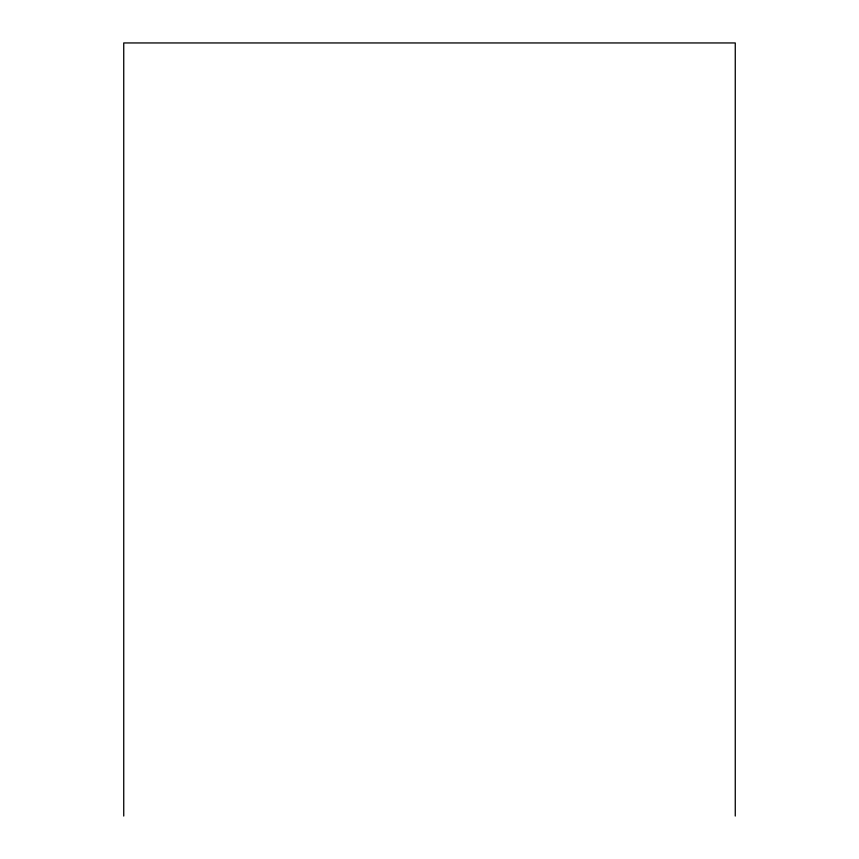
<?xml version="1.0" encoding="UTF-8"?>
<svg xmlns="http://www.w3.org/2000/svg" width="859" height="859" viewBox="0 0 859 859"><rect width="100%" height="100%" fill="white"/><g stroke="black" fill="none" stroke-linecap="round" stroke-linejoin="round"><path stroke-width="1.29" d="M735.261 816.05L735.261 42.95L123.739 42.95L123.739 816.05"/></g></svg>
